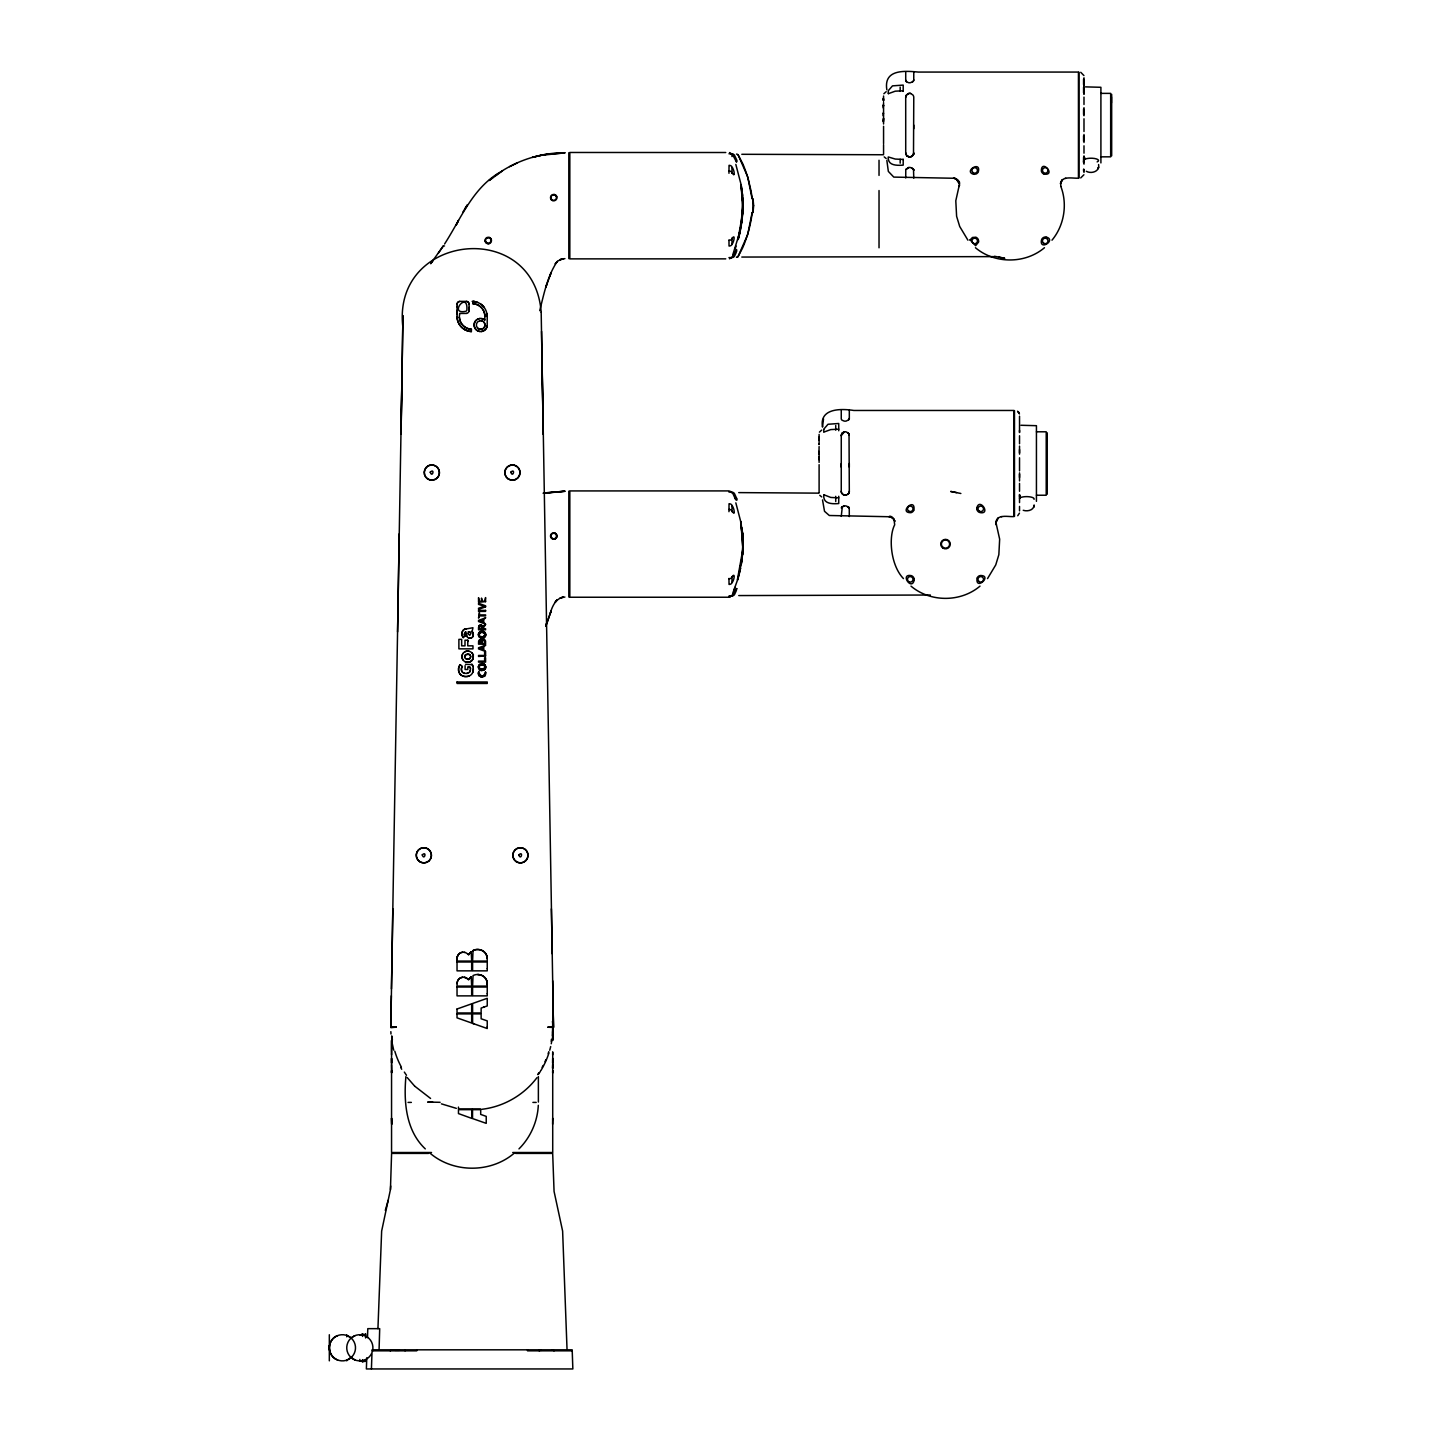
<?xml version="1.0" encoding="UTF-8"?>
<svg xmlns="http://www.w3.org/2000/svg" width="1441" height="1441" viewBox="0 0 1441 1441"><rect width="100%" height="100%" fill="white"/><g stroke="black" fill="none" stroke-linecap="round" stroke-linejoin="round"><path stroke-width="1.5" d="M365.582 1361.133L361.421 1361.313M361.565 1334.258L365.582 1334.582M431.525 1152.512L391.556 1152.512L391.556 1040.492L391.556 1051.876M457.049 306.861L457.085 303.943A3.026 3.008 -34 0 1 459.715 301.385L466.542 301.385A3.044 3.026 -33.7 0 1 469.082 304.051M460.832 977.737A5.692 5.692 -66.7 0 0 458.67 979.304A6.629 6.611 -67.4 0 0 457.427 981.609L457.409 981.645A8.466 8.448 -64.8 0 0 457.049 983.627L457.031 986.112L471.675 986.112L471.225 976.818A9.493 9.493 0 0 0 469.009 979.43L468.217 979.412M457.049 314.39L457.049 306.339M459.373 317.722A12.014 11.978 -69.3 0 1 459.319 317.11L459.679 313.418M466.163 311.184C447.449 315.597 468.505 289.479 466.848 310.427M465.101 665.67L465.101 669.489L467.785 669.489L467.785 666.895L469.532 666.895M465.875 631.879L466.362 634.382A6.845 6.827 0 0 0 466.506 635.283L466.524 635.337A4.395 4.395 0 0 0 466.992 636.508L467.532 637.21A2.99 2.99 0 0 0 468.469 637.859A3.224 3.206 0 0 0 469.19 638.075L470.144 638.147M467.767 640.218L467.767 645.838L472.972 645.838L472.972 648.846L458.886 648.846L458.886 639.372L461.66 639.372L461.66 645.838L464.993 645.838L464.993 640.218L467.767 640.218L467.767 641.623M468.235 633.247L468.235 631.806L469.712 631.933A1.927 1.927 0 0 1 470.991 633.283L469.766 635.409L468.235 633.464A4.827 4.827 0 0 0 468.289 634.094M466.434 301.385A2.99 2.972 -18.8 0 1 469.064 304.087L469.1 310.608A2.9 2.882 0 0 1 466.47 313.363L466.47 313.418M487.238 1026.821L487.238 1028.532L472.594 1023.344L472.594 1013.888L481.132 1013.888L481.132 1018.769L487.238 1020.894L487.238 1026.839M538.376 1076.553L538.376 1102.059M552.714 1051.876L552.714 1152.512L512.744 1152.512M552.714 1040.492L552.714 1034.512M552.696 1031.432L552.696 1039.7L552.714 1028.532L552.624 1035.953L552.678 1032.242M841.256 467.154L841.256 463.516M849.307 467.154L849.307 463.516M879.028 190.536L879.028 247.798M879.028 175.406L879.028 160.257M913.774 128.753L913.774 125.115M552.696 1054.794L552.714 1052.452M742.854 537.907L742.565 554.101L739.071 574.653L740.584 567.952L739.863 571.32M484.969 325.054L484.969 325.018A4.305 4.305 69.7 0 0 483.708 321.955A4.323 4.305 0 0 0 482.339 321.037L479.709 320.803M552.66 1037.898L552.714 1028.532M742.799 537.115L743.052 544.788M390.925 1021.507L390.835 1027.469L396.329 1027.235L390.799 1027.271L391.34 995.803M390.961 1018.103L391.159 1005.224M402.778 326.224L402.94 315.561L401.048 434.281L402.778 326.224C392.582 233.478 533.746 217.897 541.186 312.157M552.624 1124.214L552.714 1118.234L552.678 1119.657M739.071 236.252L742.187 219.392L742.98 202.244L740.584 229.551L732.767 254.841M743.034 542.681L742.854 550.21M392.853 908.803L390.835 1027.469L396.329 1027.145L394.15 1027.217M402.057 369.779L391.448 988.922M397.572 631.951L399.211 533.818M738.17 577.967L742.025 559.18L743.016 542.014M818.902 438.46L818.902 437.181M463.408 637.516L463.227 637.588A5.025 5.007 0 0 1 462.723 636.76L462.363 635.859A7.403 7.385 -58.8 0 1 462.057 633.986L462.075 633.229A5.584 5.566 0 0 1 462.309 631.842A3.963 3.963 0 0 1 463.047 630.438L463.408 630.059A3.729 3.729 0 0 1 464.759 629.267A5.007 4.989 0 0 1 465.587 629.051L472.972 627.736L472.09 631.554M552.605 1068.285L552.714 1064.413L552.624 1068.159M461.426 669.29L461.426 669.002A4.557 4.557 0 0 1 461.66 667.759L461.931 667.147M459.175 672.641A7.709 7.691 -53.2 0 1 458.562 669.867L458.616 668.3A7.115 7.097 -67.4 0 1 458.94 666.931L459.697 665.382A5.098 5.098 0 0 1 460.273 664.661L462.399 666.39A4.683 4.683 0 0 0 461.48 670.137A4.107 4.089 0 0 0 461.696 670.948A3.639 3.621 0 0 0 462.507 672.208M473.296 668.822L473.26 670.245A8.628 8.628 0 0 1 473.098 671.236A7.259 7.259 0 0 1 472.594 672.695L472.792 672.226M742.799 551.056L742.944 548.499L742.565 554.101L742.908 549.363M377.938 1328.656L381.649 1231.082L390.439 1189.582L391.592 1153.412L428.535 1153.412M458.544 669.399L458.562 669.002A7.529 7.511 -67.1 0 1 459.067 666.571M1019.526 477.493L1019.526 474.071M1083.992 139.093L1083.992 135.67M379.073 1349.821L379.704 1328.656L367.797 1328.656L367.473 1337.608M742.908 549.039L741.214 523.587M1019.526 496.695L1019.544 494.677M1083.992 158.294L1083.992 156.276M740.836 521.534L742.89 549.021L737.414 579.66M366.771 1357.764L366.374 1368.95L572.852 1368.95L572.185 1349.821L372.084 1349.821L372.048 1350.829L416.737 1350.829L416.737 1349.821M371.418 1368.95L371.94 1354.072M464.975 952.429A5.62 5.62 0 0 0 464.254 952.285L462.759 952.267A6.448 6.448 0 0 0 460.832 952.717A5.692 5.692 -67 0 0 458.67 954.266A6.647 6.647 -66.2 0 0 457.427 956.572L457.409 956.626A8.394 8.376 -64.5 0 0 457.049 958.607L457.031 961.075L471.675 961.075L471.189 951.817A9.493 9.493 0 0 0 469.009 954.41L468.217 954.374M478.556 627.249L478.538 629.771L485.581 629.771L485.581 628.78L482.825 628.78L485.581 624.529L482.681 626.421L480.213 625.034M484.734 673.577A2.414 2.396 0 0 1 484.248 674.946A2.684 2.666 0 0 0 484.734 673.649L484.752 673.055M742.98 202.244L742.187 219.392L738.17 239.566L739.863 232.92M1019.526 452.96L1019.526 449.538M1083.992 114.559L1083.992 111.137M742.547 195.4L741.214 185.168L743.052 205.685L741.214 226.183M742.817 537.493L742.872 549.003L742.98 546.337M487.22 315.903L487.202 325.594A6.448 6.43 29.1 0 1 481.348 331.502L480.141 331.556A6.485 6.466 44.6 0 1 474.287 326.278A5.89 5.89 0 0 1 474.125 325.648L474.125 324.351A6.448 6.448 -63.6 0 1 479.979 318.497A6.448 6.448 0 0 0 474.143 324.441M479.367 673.127L479.889 674.982M741.214 185.187L742.781 212.511L737.99 239.314L739.665 232.703M914.17 580.039L914.08 578.706M978.619 241.638L978.529 240.305M976.836 508.133L976.926 509.466M469.892 654.844A2.414 2.396 0 0 1 470.667 656.303L469.856 658.573A2.792 2.792 0 0 1 469.118 659.041L466.308 659.077A2.792 2.774 0 0 1 465.227 658.321A2.324 2.324 0 0 1 464.704 657.294L464.686 656.177M484.68 641.533L484.698 643.172C480.051 645.298 482.879 637.318 484.644 641.065M743.034 207.342L742.043 219.284M337.59 1335.627C326.765 1339.265 326.765 1356.323 337.59 1359.98M743.052 205.685L742.745 212.493L742.854 200.569M470.45 669.561L470.396 667.994A5.062 5.062 0 0 0 470.198 667.147L468.955 666.895M482.303 641.731L483.095 640.092M479.241 632.419A3.116 3.116 0 0 0 478.43 634.166L478.412 635.031A3.314 3.296 0 0 0 478.772 636.039L479.096 636.742M329.323 1349.947L329.377 1348.974M390.439 1189.582L390.673 1185.979M472.144 637.426L472.81 636.616A3.422 3.422 0 0 0 473.08 635.985A3.927 3.927 0 0 0 473.242 635.301L473.278 634.328A4.647 4.647 0 0 0 473.08 633.157L472.396 631.879A2.936 2.936 0 0 0 471.928 631.428L472.252 631.104M742.763 551.705L742.854 550.138M464.38 633.644L464.38 634.436A4.845 4.845 0 0 0 464.849 636.147L463.227 637.588M538.304 1105.301C537.529 1121.566 530.504 1137.399 518.976 1148.891M742.565 554.101L742.835 550.606M912.135 168.111L913.162 168.939L910.622 167.57A3.278 1.945 1.9 0 0 908.478 167.588L905.777 169.624L905.723 177.964M553.29 1034.044L552.66 1040.06M1034.134 504.962C1033.972 510.33 1027.415 511.699 1023.236 510.294M819.1 458.886L819.028 456.671L819.028 458.688M478.43 672.785L478.394 673.668A3.783 3.783 0 0 0 478.628 674.82L479.096 675.631M742.583 553.974L742.025 559.18M469.082 310.86L469.118 309.671M886.845 89.864C883.477 69.276 904.047 70.717 918.313 72.068L1078.444 72.068L1078.444 178.162C1073.131 178.666 1061.693 175.298 1060.414 183.709L1062.503 179.657L1060.738 182.214L1060.81 186.411M823.513 418.845L822.523 427.112C819.172 408.055 841.202 408.487 853.847 410.469L1013.978 410.469L1013.978 516.562C1008.682 517.085 997.244 513.716 995.947 522.11L998.055 518.058L995.965 522.651L999.658 539.168L998.847 554.695L995.749 564.908L987.535 578.598M913.702 153.539L913.702 153.575A5.566 4.701 13.5 0 0 913.774 152.836L913.504 154.259L913.774 97.394A5.548 4.665 -10.4 0 0 912.928 94.998L910.622 93.449A3.278 2.612 -2.5 0 0 908.478 93.557L906.317 95.268A5.512 4.665 5.5 0 0 905.705 97.394L905.723 152.8A5.152 4.251 0.5 0 0 907.47 156.006L908.929 156.781A3.278 2.63 2.4 0 0 910.658 156.763L912.351 155.898M842.319 506.692L841.256 516.364M823.91 429.382L823.802 430.229A4.197 0.901 -77.1 0 0 823.784 431.706M888.376 90.981L888.268 91.828A4.197 0.901 -77.2 0 0 888.25 93.305A4.107 1.045 -72.6 0 0 888.358 93.629M841.328 508.025L841.4 507.826M484.734 634.995L483.942 636.364A2.702 2.684 0 0 1 483.149 636.796L480.393 636.526A2.288 2.288 0 0 1 479.709 635.877A2.035 2.035 0 0 1 479.385 635.067A2.414 2.414 0 0 1 479.421 634.112M819.028 438.118L819.028 440.153L819.1 437.92M736.621 250.968L736.549 249.509L732.965 256.066A3.062 3.062 0 0 1 730.173 257.813M485.617 674.334L485.707 673.019A3.963 3.963 0 0 0 485.617 672.389L485.455 671.884M905.867 169.408L908.893 167.498M539.727 310.662C543.977 293.892 547.454 275.807 557.325 261.361L555.145 263.847L558.189 260.785L563.269 258.678L560.099 259.596L564.908 258.623M478.646 640.975L478.538 644.163L485.581 644.163L485.563 641.245M841.418 434.732L841.256 435.812L841.526 434.353A5.242 4.431 4.5 0 1 842.084 433.363L844.444 431.868L841.274 435.416L841.256 491.237A5.44 4.629 -8.5 0 0 842.066 493.705L844.48 495.164A3.26 2.612 2.5 0 0 846.209 495.146L848.515 493.651M1019.526 498.568L1020.354 496.1M888.467 90.495L892.483 85.866L903.201 85.091L903.201 91.377M824.018 428.896L828.017 424.266L838.734 423.492L838.734 430.751M978.565 242.07L975.611 245.727L970.099 239.836M914.098 580.471C911.505 590.99 899.634 573.302 911.342 575.643M976.89 507.7C979.646 497.271 991.516 515.085 979.664 512.528M479.331 666.751A2.288 2.288 0 0 1 479.673 665.742L479.907 665.544A1.999 1.999 0 0 1 480.465 665.094L480.718 664.967A3.08 3.08 0 0 1 481.636 664.715L483.762 665.148A2.18 2.161 0 0 1 484.716 666.535A2.468 2.468 0 0 1 484.734 667.417L483.942 668.714A2.702 2.684 0 0 1 483.149 669.146L480.393 668.876A2.288 2.288 0 0 1 479.709 668.228A2.035 2.035 0 0 1 479.385 667.417A2.414 2.414 0 0 1 479.421 666.462M484.716 667.453L484.302 668.354M737.576 579.984L739.035 574.743M385.305 1210.35L388.223 1200.209M978.403 171.515C980.889 160.383 963.363 171.371 973.576 174.289M913.936 509.934C915.593 496.623 898.085 512.906 910.874 512.672M1041.519 239.836C1039.033 251.382 1056.613 239.963 1046.346 237.081M977.052 578.237C975.287 591.422 993.173 575.121 980.132 575.517M457.391 956.68L457.391 956.644A8.538 8.538 0 0 0 457.049 958.571M1083.902 174.757L1080.732 177.927M1019.453 513.158L1017.742 515.716M549.741 614.695L551.201 611.02L545.725 625.88C550.642 616.352 550.768 600.05 563.269 597.078L560.099 597.997L564.908 597.042M481.636 640.2L481.87 640.128A1.999 1.999 0 0 1 482.195 639.606L482.609 639.264M913.504 154.259L913.63 153.917A5.494 4.647 12.9 0 1 912.982 155.232L912.729 155.52A4.557 3.801 6.7 0 1 911.829 156.276A3.765 3.026 2.9 0 1 910.658 156.745A3.332 2.684 2.7 0 1 910.01 156.835L910.658 156.727A3.675 2.99 3.6 0 0 911.469 156.475M547.022 283.751L545.725 287.479L551.146 272.583L549.741 276.294M545.725 625.88L547.022 622.152M969.955 240.089L972.477 237.459L975.791 237.243M1044.113 174.127C1056.685 175.784 1041.122 158.294 1041.375 171.047M735.126 248.879L736.117 246.105M732.64 593.53L737.81 579.21M823.91 494.965L823.802 495.362A4.197 0.901 77.3 0 0 823.784 496.731A4.143 1.261 74.1 0 0 823.838 497.523C824.702 504.35 833.763 503.936 838.734 503.539L838.734 496.28M734.081 590.035L735.126 587.298M485.473 674.802L484.842 675.811A2.936 2.918 0 0 1 484.356 676.243L483.51 676.694A4.089 4.089 0 0 1 482.303 676.91L481.078 676.82A4.485 4.485 43.2 0 0 481.798 676.91L482.087 676.928M484.428 635.841L484.716 635.067A2.468 2.468 0 0 0 484.716 634.148L484.734 634.346A2.18 2.161 0 0 0 483.762 632.815M472.738 659.239L472.846 659.005A5.512 5.512 0 0 0 473.098 658.249L473.116 658.141A6.07 6.07 0 0 0 473.26 657.132A6.521 6.521 0 0 0 473.116 655.259A6.268 6.268 0 0 1 473.08 658.231A4.737 4.737 0 0 1 472.738 659.239L472.378 659.87A5.116 5.116 0 0 1 470.865 661.365L470.198 661.707A5.17 5.17 -22.7 0 1 469.1 662.085A6.773 6.755 -19.9 0 1 467.226 662.23A6.304 6.304 0 0 1 466.163 662.067L466.109 662.067A6.376 6.358 -21.1 0 0 466.83 662.194A6.539 6.521 0 0 0 469.1 662.085L469.154 662.067A5.584 5.584 -20.1 0 0 469.82 661.869M1083.416 161.176A8.052 2.486 0.1 0 1 1084.172 160.672L1084.821 157.699M464.596 632.797L465.515 631.987M462.903 659.798L462.435 658.843A5.764 5.746 0 0 1 462.219 658.123A6.539 6.521 -61.1 0 1 462.075 656.249A6.016 6.016 0 0 1 462.237 655.151A4.773 4.773 0 0 1 462.597 654.142L463.047 653.403M472.702 659.294L472.342 659.924A5.062 5.062 0 0 1 470.829 661.383M472.486 672.911L472.234 673.361A6.358 6.358 0 0 1 470.18 675.451L469.316 675.901A8.322 8.286 -20.2 0 1 466.506 676.531L465.677 676.55A8.268 8.232 -20.4 0 1 462.525 675.919L461.624 675.415A6.376 6.358 -68.8 0 1 459.697 673.559M468.865 954.681L468.973 954.482A9.078 9.078 0 0 1 469.28 953.978A9.961 9.961 0 0 1 471.171 951.835M731.56 257.489L729.47 258.804M731.56 595.89L729.038 597.24L731.794 595.457L729.038 597.24L569.825 597.24L569.825 490.931L729.038 490.913L731.56 492.282M978.223 171.965L977.989 172.362A4.071 3.873 -45.2 0 1 976.205 173.947L974.008 174.343M1041.699 239.404L1041.933 238.99A4.071 3.873 -45.2 0 1 1043.698 237.405L1044.239 237.207A3.981 3.512 -36.6 0 1 1045.049 237.008L1045.914 237.008M913.756 510.366L913.54 510.78A4.071 3.873 -45.2 0 1 911.757 512.366L911.342 512.528M977.25 577.805L977.466 577.409A4.071 3.873 -45.2 0 1 979.25 575.824L979.664 575.643M462.957 211.989L467.28 204.982L464.921 208.801M732.406 238.089L731.794 239.062A3.026 2.143 0 0 1 729.038 240.323L729.038 240.323M732.406 243.781L731.794 244.772A3.026 2.143 0 0 1 729.038 246.033L728.966 240.035M732.406 576.49L731.794 577.463A3.026 2.143 0 0 1 729.038 578.742L729.038 578.742M444.585 243.979C461.516 217.771 473.224 186.339 502.477 170.867L489.165 180.521L492.696 177.729M459.661 665.454L459.679 665.418A5.26 5.242 -65.1 0 1 460.273 664.679M841.67 507.376L841.526 507.592A5.242 2.774 -3.7 0 1 842.102 506.908L844.444 505.881A3.26 1.945 1.9 0 1 846.173 505.989L848.713 507.34L847.668 506.53M433.327 260.227L430.661 263.721L443.288 245.961L444.512 245.961M443.288 245.961L438.406 253.112M485.131 675.451L484.987 675.649A2.972 2.972 0 0 1 484.356 676.243M478.916 625.916A2.324 2.324 0 0 0 478.664 626.547A2.486 2.486 0 0 1 478.952 625.862L479.421 625.358A1.963 1.963 0 0 1 480.447 625.016L481.024 625.016M1052.002 240.179C1064.197 225.48 1067.691 204.262 1060.828 186.429M536.935 1077.706C523.858 1095.07 503.557 1106.76 481.96 1109.282M883.855 93.755L886.161 91.702M819.407 432.156L821.694 430.12M842.066 433.363L844.03 431.958M484.302 636.003L484.158 636.183A2.774 2.756 0 0 1 482.771 636.886M469.496 672.046L469.262 672.299A4.071 4.071 0 0 1 467.659 673.217A5.674 5.674 -28.6 0 1 466.848 673.397L465.443 673.433M463.245 630.221L463.119 630.365A4.161 4.161 0 0 0 462.309 631.842A5.926 5.926 -62.8 0 0 462.075 633.175M469.856 658.573L470.216 658.177A2.089 2.089 0 0 0 470.577 657.492L470.649 657.15A2.846 2.846 0 0 0 470.667 656.303M482.231 639.552L484.266 639.138L485.491 640.777M847.992 494.191L848.515 493.633A5.548 4.683 14.1 0 0 849.307 491.219L849.037 434.353M841.85 507.142L844.03 506.007M479.259 632.401L479.727 631.987A3.476 3.476 0 0 1 480.303 631.662L480.862 631.464M479.259 664.751L479.727 664.337A3.476 3.476 0 0 1 480.321 664.013L480.628 663.887M479.151 640.038L480.988 639.714A1.855 1.855 0 0 0 479.979 639.624M351.676 1357.062L347.227 1359.98M841.256 410.667L841.256 418.556A5.44 2.9 2.9 0 0 841.994 420.16L844.048 421.042A3.26 1.945 -1.9 0 0 846.191 421.06L848.515 419.907A5.548 2.936 -6.5 0 0 849.325 418.268L849.307 410.451M471.153 976.872L471.189 976.836A9.997 9.997 0 0 0 469.28 978.997A9.078 9.078 0 0 0 468.973 979.502M514.149 1153.25C490.751 1173.172 453.519 1173.172 430.12 1153.25M465.515 664.319L472.216 664.661A7.853 7.853 0 0 1 472.972 666.553L472.99 666.607M738.008 256.678L747.681 234.595L752.166 212.421A103.59 103.59 0 0 1 750.959 220.797L749.104 229.083A134.661 134.661 0 0 1 742.673 247.798L738.008 256.696A3.711 3.711 0 0 1 736.459 257.255L736.513 257.255M1044.455 247.726C1025.199 264.045 994.704 264.045 975.449 247.726M980.006 586.127C960.751 602.446 930.256 602.446 911 586.127M905.723 72.374L905.723 80.156A5.44 2.918 2.7 0 0 906.443 81.759L908.514 82.677A3.26 1.945 -1.9 0 0 910.658 82.623L912.964 81.507A5.548 2.864 -8.8 0 0 913.756 79.921L913.774 72.05M912.459 81.885L912.964 81.471A5.548 2.936 -6.6 0 0 913.774 79.867M351.586 1337.626L355.008 1335.627M824.018 494.821L830.791 497.451L838.734 497.847M495.632 175.424L497.505 174.181M502.405 170.74C521.012 159.05 542.933 152.728 564.908 152.728M843.633 432.138L841.868 433.687L844.03 431.994A3.278 2.63 -2.4 0 1 846.191 431.886L848.497 433.381A5.494 4.629 -10.4 0 1 849.163 434.696L849.253 435.056M472.738 654.178L472.324 653.439A4.431 4.431 0 0 0 471.964 652.971A5.296 5.296 0 0 0 469.118 651.314A6.737 6.737 0 0 0 466.938 651.188A5.422 5.422 0 0 0 465.389 651.566L464.506 651.998A5.098 5.098 0 0 0 462.993 653.475M487.166 958.247A10.483 10.447 71.2 0 0 486.572 955.473A10.285 10.267 65.8 0 1 487.184 958.301L487.238 961.075L472.594 961.075L473.026 950.592A9.258 9.258 0 0 1 476.791 949.511L478.448 949.529A9.421 9.421 0 0 1 486.734 955.419M472.594 950.826L472.954 950.628A9.421 9.421 0 0 1 476.827 949.511L477.097 949.493M487.202 983.537L487.202 983.374A19.544 19.49 67.2 0 1 487.238 984.761L487.238 986.112L472.594 986.112L473.026 975.611A9.421 9.403 0 0 1 476.827 974.53L478.448 974.548M359.98 1335.105L363.078 1335.05M908.082 93.737L906.533 94.98A5.44 4.611 8.4 0 0 905.723 97.412M479.331 634.4A2.288 2.288 0 0 1 479.673 633.374L479.925 633.175A1.999 1.999 0 0 1 480.465 632.725L480.718 632.599M509.556 166.67L516.959 163.049M464.813 651.818L465.335 651.584A6.358 6.358 0 0 1 468.307 651.206A6.07 6.07 0 0 1 469.118 651.296M469.118 659.041L468.253 659.276A4.395 4.377 0 0 1 467.172 659.276L466.596 659.167M390.799 1027.271L392.312 1027.181M484.969 325A4.323 4.305 69.4 0 1 483.744 328.008A4.611 4.611 52.7 0 1 482.303 328.98L479.403 329.124A4.449 4.431 0 0 1 477.619 328.062L477.619 328.044M483.419 1007.277L487.238 1005.944L487.238 998.307L472.594 1003.494L472.594 1012.969L481.132 1012.969L481.132 1008.088L484.194 1007.007M479.907 620.819L482.861 619.81L482.861 622.134L479.475 620.963L480.97 620.459M846.606 495.02L846.209 495.128A3.278 2.63 2.5 0 1 844.048 495.074L842.931 494.479M481.906 329.124L480.664 329.305A4.179 4.179 0 0 1 479.403 329.124A4.323 4.305 0 0 1 479.673 320.803M1065.133 178.378L1065.836 178.27M510.997 465.155L511.033 465.155A7.962 7.781 -86.7 0 1 513.5 465.101L513.897 465.173M543.077 493.218L564.908 491.147M483.762 632.797L481.312 632.419A3.008 2.99 0 0 0 480.465 632.743M544.464 493.218L564.908 491.291L547.022 492.66M1001.369 516.671L1001.927 516.617M480.339 631.644A4.323 4.323 0 0 1 481.474 631.338L481.528 631.32A4.755 4.755 0 0 1 482.555 631.338A4.449 4.431 0 0 1 483.167 631.428L484.716 632.257A2.936 2.936 0 0 1 485.149 632.743L485.671 634.022A3.729 3.711 68.4 0 1 485.689 635.193A3.17 3.17 0 0 1 484.554 637.192A3.657 3.639 0 0 1 483.546 637.751A4.413 4.413 44 0 1 482.411 638.003A4.773 4.755 0 0 1 481.24 637.949A3.314 3.296 0 0 1 480.682 637.805L479.403 637.066A3.008 3.008 0 0 1 478.97 636.562L478.7 636.111M470.288 638.129L470.631 638.093A3.422 3.422 0 0 0 471.279 637.931A2.918 2.918 0 0 0 472.378 637.192A3.224 3.224 0 0 0 473.08 635.985A4.143 4.143 0 0 0 473.224 635.391M467.55 654.07L465.119 655.205A2.63 2.612 0 0 1 465.803 654.574L469.045 654.322A2.864 2.864 0 0 1 469.622 654.628M462.687 952.267L462.723 952.267A6.052 6.034 0 0 0 458.616 954.266A6.286 6.268 -67.4 0 0 457.409 956.644M480.411 640.561L479.403 643.172L481.456 643.172L480.7 640.597M480.015 318.461L481.204 318.461A6.557 6.539 76.1 0 1 484.014 319.362A6.719 6.701 84.1 0 1 484.734 319.848L484.951 315.903M462.831 977.286L464.218 977.304A5.62 5.62 0 0 1 464.975 977.448M466.398 313.436L460.057 313.454M903.201 90.783L895.257 91.179L888.376 93.665M838.734 429.184L830.791 429.58L823.91 432.066A4.179 1.099 -71.3 0 1 823.766 431.76M738.747 595.565L930.364 595.025M548.769 1027.235L553.47 1027.271L552.822 988.058M741.791 257.056L994.38 256.624M553.164 1010.015L553.434 1027.469L547.94 1027.235L553.38 1027.235M728.966 492.083L730.173 491.957A3.062 3.062 0 0 1 732.965 493.705L734.784 497.721M728.966 153.791L731.812 153.773A3.188 3.188 0 0 1 734.442 155.142L736.081 158.6A4.107 1.117 65.7 0 1 736.477 159.735M408.073 1102.419L411.369 1102.401M1100.906 93.377L1110.669 93.377L1110.669 156.835L1100.906 156.835M725.76 152.512L569.825 152.476L569.825 258.876L725.76 258.858M883.513 154.745L741.809 154.295M728.966 171.029L729.038 171.029A3.026 2.143 -0.1 0 1 731.794 172.29L732.406 173.28M1036.439 431.796L1046.22 431.796L1046.22 495.236L1036.439 495.236M730.983 492.174L731.812 492.174A3.188 3.188 0 0 1 734.442 493.543L736.351 497.757M818.866 493.146L738.747 492.606M728.966 509.448L729.038 509.448A3.026 2.143 0 0 1 731.794 510.708L732.406 511.681M479.367 612.713L478.538 618.117L479.475 615.901L485.581 615.901L485.581 614.911L479.475 614.911L479.475 612.713M432.678 1102.059L427.689 1102.077L440.117 1102.311M471.837 1108.958L458.472 1108.958L458.472 1107.084M472.54 1108.958L480.7 1108.958M515.734 1153.412L552.678 1153.412L554.065 1191.383L562.62 1231.082L567.052 1349.821M394.942 1350.325L399.481 1350.325M539.438 1350.325L541.312 1350.325M572.221 1350.829L527.532 1350.829L527.532 1349.821M955.419 178.576C951.492 177.207 960.823 179.981 959.508 183.709L957.4 179.657L954.086 178.27L893.78 177.099L888.34 171.407L886.845 160.365M903.453 578.598C890.412 565.052 888.395 536.881 894.681 524.812L893.996 519.228L890.34 516.761L829.314 515.5L824.522 511.303L822.523 499.919M549.669 1027.235L550.588 1027.235M532.9 1102.401L536.196 1102.419M547.94 1027.145L550.12 1027.163M728.966 257.579L731.812 257.597A3.206 3.206 0 0 0 733.847 256.876A3.062 3.062 0 0 0 734.658 255.832L735.919 253.148A4.269 1.171 -65.7 0 0 736.333 252.013A3.837 0.919 -66.9 0 0 736.549 251.058M484.915 315.417A12.825 12.807 0 0 0 473.314 303.691A11.636 11.636 0 0 0 472.72 303.637L472.918 301.385A13.744 13.744 0 0 1 473.531 301.421A15.239 15.221 0 0 1 474.918 301.619M463.75 329.034L468.469 331.124A15.076 14.986 -0.5 0 0 470.649 331.502A14.14 14.05 0.1 0 0 471.387 331.556L471.423 329.287A12.05 11.996 0 0 1 470.865 329.25A12.753 12.717 -66.9 0 1 459.355 317.182L459.319 317.182M472.144 301.367L472.846 301.385A15.004 15.004 0 0 1 487.094 315.075M465.677 676.55L465.677 676.55A8.304 8.268 -23.5 0 1 462.471 675.883M1085.451 86.874L1100.906 87.289L1100.906 162.923M1021.003 425.275L1036.439 425.689L1036.439 501.324M477.475 949.475L478.016 949.493A10.717 10.699 0 0 1 479.871 949.745A9.222 9.186 66.8 0 1 486.626 955.455M477.475 974.512L478.016 974.53A10.699 10.699 0 0 1 479.871 974.764A9.222 9.204 65.7 0 1 486.626 980.474A10.483 10.465 68.2 0 1 487.184 983.266A18.139 18.103 67.4 0 1 487.238 984.761M903.201 159.447L895.239 159.05L888.268 156.961A4.197 0.919 77.2 0 0 888.232 158.33A4.125 1.207 74.4 0 0 888.34 159.14M482.159 669.308L481.132 669.2M471.297 331.556L471.351 331.556A14.968 14.914 -1.1 0 1 458.256 322.226A15.094 15.04 -65.5 0 1 457.103 317.957A14.104 14.05 -72.6 0 1 457.067 317.218L457.049 312.913M729.524 152.566L731.56 153.881M552.299 1027.253L553.47 1027.361L541.996 357.35M953.474 178.216L954.969 178.432M889.025 516.617L890.97 516.977M467.767 654.07L469.676 654.664A2.63 2.63 0 0 1 470.252 655.259M890.376 516.761L889.061 516.617C892.519 514.167 895.924 524.344 894.717 520.615M736.513 154.097L736.513 154.115A3.711 3.711 0 0 1 738.062 154.691L747.681 176.775L752.166 198.948A103.608 103.608 0 0 0 750.959 190.554L748.347 179.531A135.58 135.58 0 0 0 742.673 163.553L738.008 154.691M481.222 637.949L481.51 637.985A4.935 4.935 41.6 0 0 482.393 638.003A4.017 4.017 43.9 0 0 483.528 637.769A3.242 3.242 72.9 0 0 485.689 635.211A3.765 3.765 67.9 0 0 485.671 634.04M478.412 667.381L478.43 666.517A3.783 3.783 0 0 0 478.412 667.381A3.188 3.17 0 0 0 478.646 668.354L478.97 668.912A3.008 3.008 0 0 0 479.403 669.417L480.682 670.155A3.368 3.368 0 0 0 481.222 670.299L481.51 670.335A4.935 4.935 41.4 0 0 482.393 670.353A4.017 4.017 43.7 0 0 483.528 670.119A3.657 3.639 0 0 0 484.554 669.543A3.17 3.17 0 0 0 485.689 667.543A3.729 3.711 0 0 0 485.671 666.372L485.005 664.931M361.565 1361.331L364.033 1361.673M433.309 465.173L431.85 465.029A7.907 7.727 87.7 0 0 430.409 465.173M482.933 664.787L481.636 664.715A3.062 3.062 0 0 0 480.447 665.094M906.803 155.556L907.398 156.078A3.657 2.936 2.3 0 0 908.929 156.727L909.235 156.817M994.614 256.282L1004.773 258.317L998.865 257.146M960.859 493.488L950.682 491.453L956.59 492.624M481.312 320.749L482.231 321.001M456.329 1108.345L441.414 1103.86M473.621 301.439L477.908 302.502M1080.75 72.302L1083.92 75.562M483.582 631.554L482.771 631.356A4.863 4.863 0 0 0 481.474 631.338M472.594 1023.344L473.819 1023.794M480.375 675.415L482.573 675.847A2.774 2.774 0 0 0 483.816 675.361A2.45 2.45 0 0 1 483.095 675.721M480.574 676.694L479.385 675.955A2.99 2.99 0 0 1 478.952 675.433M462.471 654.43A5.512 5.494 -63.4 0 0 462.237 655.151A6.268 6.268 -65.6 0 0 462.219 658.123A5.134 5.134 0 0 0 462.633 659.276L462.921 659.816A5.134 5.134 0 0 0 464.416 661.329L465.389 661.833M480.447 637.715L480.141 637.57A3.314 3.296 0 0 1 479.565 637.138M480.447 670.065L480.141 669.921A3.188 3.17 0 0 1 479.403 669.417M1086.298 171.263C1091.251 174.181 1100.113 171.479 1098.582 164.508M347.227 1335.627L350.667 1337.626M355.008 1359.98L350.577 1357.062M1043.68 173.947L1043.266 173.713A4.071 3.873 44.8 0 1 1041.681 171.947L1041.519 171.515M976.241 237.423L976.638 237.657A4.071 3.873 44.8 0 1 978.223 239.422L978.403 239.836M979.214 512.348L978.817 512.113A4.071 3.873 44.8 0 1 977.232 510.348L977.052 509.934M911.775 575.824L912.189 576.058A4.071 3.873 44.8 0 1 913.774 577.823L913.954 578.309M485.149 665.094A2.936 2.936 0 0 0 484.716 664.607L483.78 663.995A3.819 3.819 0 0 0 483.167 663.797A4.449 4.449 0 0 0 482.447 663.689A4.755 4.755 0 0 0 481.528 663.689L481.474 663.689A4.863 4.863 0 0 1 482.753 663.707M430.571 1098.456L414.792 1086.226M956.14 178.828L959.49 184.232L955.797 200.767L956.608 216.294L959.706 226.489L967.92 240.179M891.673 517.229L893.96 519.246M730.173 153.557A3.062 3.062 0 0 1 732.965 155.304L736.369 161.824M884.216 156.889L886.161 158.51M819.767 495.308L821.694 496.911M1017.58 411.207L1019.471 413.963M484.969 320.046L484.734 319.848A6.376 6.376 74.1 0 0 484.014 319.362M847.668 432.552L848.497 433.381A5.476 4.611 -10.4 0 1 849.163 434.714M730.677 491.417L731.794 492.714M414.594 1086.046L407.263 1077.616M425.293 1148.891C405.75 1130.537 403.66 1101.645 405.894 1076.553M462.075 671.686L462.957 672.623A4.035 4.017 0 0 0 464.146 673.199L464.182 673.217A5.025 5.025 0 0 0 464.993 673.397A5.422 5.404 -31.4 0 1 464.128 673.217A4.323 4.305 0 0 1 463.336 672.857M471.855 664.085L472.216 664.661A7.421 7.403 0 0 1 472.954 666.535A9.817 9.817 0 0 1 473.278 668.57M732.406 167.588L731.794 166.598A3.026 2.143 0 0 0 729.038 165.337L728.966 173.28M732.406 505.989L731.794 504.998A3.026 2.143 0 0 0 729.038 503.738L728.966 511.681M400.688 1067.439L401.715 1069.258M849.037 507.808L849.163 508.061A5.494 2.864 7.8 0 0 848.461 507.16M459.319 672.875L459.679 673.505A6.466 6.448 -43.5 0 0 461.57 675.379M472.882 632.635L472.774 632.419A3.116 3.116 0 0 0 472.396 631.86M913.774 178.162L913.504 169.39A5.422 2.882 6.5 0 0 912.982 168.687A5.494 2.864 7.8 0 1 913.594 169.66L913.756 170.074M481.762 626.709L479.871 626.277L479.457 628.78L481.888 628.78L481.816 626.835M416.881 858.188L416.899 858.242A7.673 7.457 -82.2 0 0 418.52 860.637M913.504 169.372L913.774 170.308M735.829 164.436L741.124 184.7M735.829 502.837L741.124 523.119M393.699 1050.111L391.934 1042.113M1019.544 423.996L1019.526 416.179M888.376 159.231C889.169 166.003 898.355 165.463 903.201 165.139L903.201 159.249M740.638 521.714L742.98 541.582M883.495 120.287L883.495 118.27L883.567 119.279M849.253 508.277L849.307 516.58M741.016 185.331L743.034 204.028L742.187 191.977L742.727 198.876M486.968 313.688L487.22 316.462M741.791 527.262L742.872 538.195L742.763 536.466M883.567 99.519L883.567 100.942L883.567 96.007M742.944 539.673L742.457 532.99L742.926 539.204M484.897 315.093L484.969 316.462M742.89 538.538L742.475 532.972L743.052 544.086M883.495 105.283L883.567 106.202L883.567 102.563M819.028 443.684L819.1 444.603L819.1 434.407M1083.992 85.415L1083.992 77.778M818.902 459.643L818.902 458.364M329.323 1345.642L329.377 1346.615M390.853 1031.648L390.979 1034.008M552.605 1021.327L552.804 1025.38M541.186 312.211L543.221 434.281L541.564 331.394M552.587 1021.165L552.948 1028.928M487.202 315.705L487.202 315.741A13.293 13.257 71.5 0 0 487.148 315.093M391.574 1064.683L391.736 1071.888M391.718 1036.169L391.988 1044.041L391.754 1037.52M1083.992 91.936L1083.992 94.043L1083.992 86.046M1019.526 430.337L1019.526 432.444L1019.526 424.447M457.049 316.462L457.067 317.308A15.058 14.986 -74.2 0 0 467.064 330.655M551.399 908.821L552.209 953.78M552.696 980.835L552.858 991.3M818.902 451.375L818.938 454.239L819.1 446.566M391.556 1052.452L391.574 1054.794M1111.677 94.385L1111.677 155.826M1111.425 96.907L1111.425 102.959M1111.155 104.797L1111.155 109.822M1111.155 122.593L1111.155 127.619M1111.155 140.407L1111.155 145.415M1111.155 147.775L1111.155 152.8M1083.992 97.105L1083.992 104.491M1083.992 107.697L1083.992 115.748M1083.992 118.774L1083.992 131.527M1083.992 134.463L1083.992 142.515M1083.992 145.811L1083.992 153.178M1083.992 156.114L1083.992 164.166M1083.992 169.336L1083.992 172.452M1083.578 79.039L1083.578 84.569M1083.578 87.307L1083.578 92.836M1083.578 108.958L1083.578 114.487M1083.578 135.724L1083.578 141.254M1083.578 157.375L1083.578 162.905M1083.578 169.209L1083.578 171.191M1078.949 72.23L1078.949 178M1047.229 432.804L1047.229 494.227M1046.977 435.308L1046.977 441.36M1019.526 435.758L1019.526 443.738M1019.526 446.098L1019.526 454.167M1019.526 457.788L1019.526 470.865M1019.526 472.864L1019.526 480.934M1019.526 483.437L1019.526 491.273M1019.526 494.515L1019.526 502.585M1019.526 506.403L1019.526 510.853M1014.482 410.631L1014.482 516.4M900.175 87.09L900.175 91.377M900.175 159.249L900.175 163.139M883.567 108.165L883.567 114.091M883.567 115.964L883.567 123.998M883.567 126.286L883.567 143.65M883.567 144.622L883.567 154.151M835.726 425.491L835.726 430.139M835.726 496.334L835.726 501.54M819.1 454.365L819.1 462.399M819.1 464.686L819.1 492.552M731.974 155.088L731.974 156.529M731.974 167.66L731.974 173.19M731.974 238.179L731.974 243.691M731.974 506.079L731.974 511.591M731.974 576.58L731.974 582.092M728.966 578.435L729.038 584.434A3.026 2.143 0 0 0 731.794 583.173L732.406 582.182A4.395 1.243 -72.9 0 0 733.955 578.237A3.765 1.063 -72.9 0 0 734.027 575.589A4.395 1.243 -72.8 0 0 732.406 576.526M568.817 152.728L568.817 258.623M568.817 491.147L568.817 597.042M539.204 1349.821L539.204 1350.829M485.581 657.744L485.581 662.121L478.538 662.121L478.538 661.131L484.626 661.131L484.626 657.744M469.118 307.401L469.118 308.914M457.049 310.355L457.049 311.652M405.065 1349.821L405.065 1350.829M365.582 1333.664L365.582 1337.968M365.582 1359.602L365.582 1361.439M362.556 1333.664L362.556 1336.419M362.556 1359.638L362.556 1361.943M359.836 1359.457L359.836 1361.097M346.741 1334.744L346.741 1336.834M346.741 1359.782L346.741 1360.844M329.323 1334.744L329.323 1360.844M1019.958 497.829A7.547 2.324 0 0 1 1029.018 496.749A7.547 2.324 0 0 1 1034.044 499.325M1019.544 497.739A8.052 2.486 0 0 1 1020.03 497.505M849.307 418.322A5.548 2.882 -8.6 0 1 848.461 419.907M842.12 493.651A5.44 4.593 -4.5 0 1 841.256 491.219M848.551 507.088A5.476 2.9 6.7 0 1 849.181 508.007M849.325 491.237A5.548 4.683 10.4 0 1 848.479 493.651M736.855 498.298A4.107 1.063 66.1 0 1 736.603 500.225A4.107 1.063 66.1 0 1 734.712 498.046M733.955 512.726A4.395 1.243 72.7 0 1 732.406 511.645M732.406 506.115A4.089 1.153 72.8 0 1 733.919 509.808A4.089 1.153 72.8 0 1 734.027 512.924M556.874 536.646A3.224 3.17 8.2 0 1 551.597 538.43A3.224 3.17 8.2 0 1 552.66 533.026A3.224 3.17 8.2 0 1 556.874 536.646A3.116 3.116 0 0 1 553.974 539.15M553.974 532.918A3.116 3.116 0 0 1 556.802 535.512M390.241 1350.829A3.026 3.026 0 0 1 392.492 1349.821M551.777 1349.821A3.026 3.026 0 0 1 554.028 1350.829M1083.884 159.789A7.547 2.342 0 0 1 1094.512 158.474A7.547 2.342 0 0 1 1097.141 161.914M1083.614 159.591A8.052 2.486 -0.1 0 1 1084.01 159.339M908.478 93.575A3.278 2.63 -2.4 0 1 910.622 93.467M906.587 81.687A5.44 2.846 5 0 1 905.723 80.12M907.326 156.168A5.17 4.377 -9.5 0 1 905.777 152.836M908.929 156.799A3.639 2.99 1.3 0 1 907.38 156.114M911.775 156.258A4.773 3.945 5 0 0 913.144 154.926A5.512 4.647 10.6 0 0 913.612 153.917M736.819 160.113A3.801 0.973 66.1 0 1 736.333 161.734M733.631 174.469A4.539 1.279 72.7 0 1 732.406 173.262M732.406 167.678A4.089 1.153 72.8 0 1 734.045 172.001A4.089 1.153 72.8 0 1 733.703 174.721M732.406 238.125A4.395 1.243 -72.8 0 1 734.027 237.153A4.089 1.153 -72.8 0 1 732.406 243.655M487.995 243.547A3.116 3.116 0 0 1 485.293 241.44M489.021 237.405A3.116 3.116 0 0 1 491.327 239.908M485.077 240.431A3.584 3.242 -41.4 0 0 485.293 241.602L485.581 242.124A3.314 3.08 -25.4 0 0 488.751 243.709M485.095 240.431A2.936 2.594 -49.1 0 1 487.112 237.477M487.148 237.585A3.296 3.206 -38.7 0 1 491.363 239.71A3.296 3.206 -38.7 0 1 488.787 243.781M552.461 200.479A3.116 3.116 0 0 1 550.642 198.137M553.974 194.517A3.116 3.116 0 0 1 556.676 196.606M517.553 862.294A7.889 7.691 72.9 0 0 521.822 862.727A7.98 7.781 68.2 0 0 523.227 862.312A7.835 7.619 82.3 0 0 525.677 860.691A7.583 7.349 82.4 0 0 527.352 858.296L527.37 858.26A7.367 7.151 83.6 0 0 527.388 852.406A7.565 7.403 88.9 0 0 525.785 849.956A7.727 7.547 88.6 0 0 523.335 848.335A7.944 7.763 85.8 0 0 521.93 847.902A7.907 7.727 -88.3 0 0 519.03 847.866A7.781 7.601 -89.2 0 0 517.589 848.299A7.691 7.529 89.2 0 0 515.158 849.902A7.547 7.403 84.9 0 0 513.464 852.37A7.457 7.331 81.9 0 0 512.87 855.27A7.475 7.349 81.4 0 0 515.085 860.673A7.655 7.475 78.2 0 0 517.499 862.276M429.166 860.673A7.457 7.313 -81.5 0 0 431.417 855.288A7.493 7.331 -84.9 0 0 430.787 852.388A7.547 7.367 89.5 0 0 429.184 849.974A7.871 7.691 -86.4 0 0 426.77 848.317A7.944 7.781 -83.8 0 0 425.365 847.884L422.501 847.866A7.799 7.619 88.8 0 0 421.024 848.299A7.637 7.457 -88.7 0 0 418.556 849.902A7.439 7.223 -85.1 0 0 416.863 852.388M429.166 860.655A7.583 7.403 -76 0 1 426.716 862.276A7.817 7.619 -74 0 1 421.006 862.276A7.889 7.691 -76.1 0 1 419.691 861.61L419.619 861.556A7.835 7.637 -78.4 0 1 418.556 860.673M513.933 465.173A8.052 7.871 -87.2 0 1 515.302 465.587A7.799 7.619 -89.9 0 1 517.751 467.208A7.493 7.313 87.2 0 1 519.408 469.676A7.331 7.115 84 0 1 519.985 472.612A7.367 7.133 83.7 0 1 519.372 475.53A7.565 7.331 82.6 0 1 517.715 477.962A7.763 7.547 79.8 0 1 515.284 479.565M515.23 479.583A7.763 7.583 74.6 0 1 513.879 479.997A7.817 7.619 71.1 0 1 509.556 479.565A7.637 7.475 77.2 0 1 507.088 477.944A7.475 7.367 81 0 1 504.836 472.558A7.475 7.349 81.7 0 1 505.467 469.64A7.547 7.403 85.2 0 1 507.124 467.208L507.142 467.172A7.655 7.493 -89.6 0 1 509.574 465.605A7.709 7.547 -87.7 0 1 510.961 465.173M430.355 464.957A7.673 7.493 -72.2 0 0 424.537 474.737A7.673 7.493 -72.2 0 0 434.588 479.511L434.678 479.583A7.601 7.439 -78.4 0 0 437.163 477.962A7.457 7.349 -81 0 0 439.415 472.576A7.511 7.385 -82.5 0 0 438.803 469.658A7.565 7.421 -86 0 0 437.181 467.244A7.709 7.529 85.7 0 0 434.75 465.623A7.745 7.565 84.9 0 0 433.363 465.173M552.624 1024.713A80.57 80.57 0 0 1 552.624 1032.35M551.885 1039.97A80.57 80.57 0 0 1 551.255 1043.77M550.678 1046.544A80.57 80.57 0 0 1 549.723 1050.237M548.913 1052.993A80.57 80.57 0 0 1 540.933 1070.465M540.501 1071.167A80.57 80.57 0 0 1 538.412 1074.356M406.506 1075.274A80.57 80.57 0 0 1 404.345 1072.086M401.409 1067.151A80.57 80.57 0 0 1 394.816 1051.228M392.384 1040.006A80.57 80.57 0 0 1 391.916 1036.169M469.082 631.806A2.486 2.486 0 0 1 469.712 631.933M464.759 629.249A4.647 4.647 0 0 1 465.641 629.051A5.944 5.944 0 0 1 466.308 628.996M462.723 636.76A5.674 5.656 0 0 1 462.453 636.111M466.362 634.382A6.376 6.358 0 0 0 466.524 635.283A4.647 4.647 0 0 0 467.01 636.544M466.362 634.328A8.592 8.574 -61.2 0 1 466.326 633.734M469.532 638.129A3.53 3.53 0 0 1 468.469 637.859M471.279 637.931A3.278 3.26 0 0 1 470.631 638.093M462.057 633.698A9.006 8.988 -62 0 0 462.093 634.544A7.223 7.205 -61.9 0 0 462.381 635.859M463.678 629.807A3.963 3.963 0 0 1 464.867 629.177M464.993 636.436A5.17 5.17 0 0 1 464.362 634.436M473.278 634.598A5.134 5.134 0 0 1 473.242 635.265M473.062 633.103A4.809 4.809 0 0 1 473.278 634.328M464.686 656.357A2.324 2.324 0 0 1 465.119 655.385M464.704 657.294A2.792 2.774 0 0 1 464.632 656.736M470.793 661.401A5.836 5.836 0 0 1 470.18 661.725M466.344 662.085A5.836 5.836 0 0 1 465.659 661.869M473.224 654.376A5.836 5.836 0 0 1 473.441 655.097M472.756 654.214A5.007 5.007 0 0 1 473.134 655.313M471.765 652.755A4.539 4.539 0 0 1 472.252 653.331M466.109 662.067A4.845 4.845 0 0 1 465.101 661.707M469.586 671.938A3.693 3.693 0 0 0 470.198 670.84L470.216 670.804A4.467 4.467 0 0 0 470.396 669.993A4.161 4.161 0 0 1 469.586 672.01M461.696 670.948A4.575 4.557 -75.7 0 1 461.462 669.759M469.28 675.937A8.142 8.124 -25 0 1 466.434 676.531M470.396 668.048A7.511 7.493 0 0 1 470.45 668.804M473.296 669.236A9.799 9.799 0 0 1 473.26 670.191A8.196 8.196 0 0 1 473.08 671.254M459.193 672.695A7.817 7.799 -63.2 0 1 458.562 669.939M459.355 665.958A5.692 5.692 0 0 1 459.643 665.454M467.677 673.199A5.152 5.134 -27.5 0 1 466.794 673.397M484.158 668.534A2.612 2.612 0 0 1 482.915 669.2M483.528 665.021A2.234 2.234 0 0 1 484.644 666.264M485.671 666.39A3.765 3.765 68.3 0 1 485.671 667.561A3.242 3.242 0 0 1 483.528 670.101A4.413 4.413 0 0 1 482.411 670.353A4.773 4.755 44.4 0 1 481.24 670.299M478.466 666.571A3.368 3.368 0 0 1 479.601 664.427M482.555 663.707A4.017 4.017 0 0 1 483.78 664.103M481.348 670.659A3.729 3.711 0 0 1 480.79 670.515M484.194 664.211A3.152 3.152 0 0 1 484.716 664.607M478.736 674.712A3.584 3.584 0 0 1 478.538 673.649M481.312 676.82A4.089 4.089 0 0 1 480.79 676.676M480.646 675.577A2.198 2.198 0 0 1 479.691 674.694M479.709 674.712A2.378 2.378 0 0 1 479.439 674.082M478.376 673.253A3.639 3.639 0 0 1 478.556 672.317M478.574 672.172A2.882 2.864 0 0 1 479.259 671.056M481.546 675.811A3.044 3.044 0 0 1 480.826 675.559M485.599 672.353A4.125 4.125 70.4 0 1 485.707 672.965M479.907 676.351A3.098 3.098 0 0 1 479.385 675.955M481.87 640.128A1.909 1.891 0 0 1 482.195 639.606M482.663 639.228A1.801 1.801 0 0 1 483.203 639.065M483.528 632.671A2.234 2.234 0 0 1 484.644 633.914M478.412 635.031A3.783 3.783 0 0 1 478.412 634.166M484.158 632.005A3.17 3.17 0 0 1 484.68 632.383M481.33 625.088A1.945 1.945 0 0 1 482.375 625.826M457.067 304.051A2.918 2.9 -41.6 0 1 459.769 301.439M471.423 329.25A12.735 12.681 -0.1 0 1 459.445 317.722M460.832 977.737A6.43 6.43 0 0 1 462.777 977.286A6.088 6.07 0 0 0 458.616 979.286A6.304 6.286 -66.8 0 0 457.409 981.681A8.538 8.502 -71 0 0 457.067 983.591M464.795 977.466A6.43 6.43 0 0 1 468.037 979.412M467.677 978.871A5.836 5.836 0 0 1 468.469 979.718M464.218 977.304A6.412 6.412 0 0 1 467.677 978.871M482.303 328.98A4.323 4.305 0 0 0 483.654 328.08A4.287 4.269 70.5 0 0 483.744 322.009M480.033 331.484A6.448 6.448 0 0 1 474.161 325.684M481.222 318.659A6.448 6.448 0 0 1 483.888 319.542M487.184 325.702A6.503 6.485 70.5 0 1 481.942 331.394M481.942 331.448A5.908 5.89 40.4 0 1 481.312 331.538M472.792 303.655A12.753 12.753 0 0 1 484.824 315.093M480.087 303.619A15.149 15.149 0 0 1 484.176 307.365M478.448 974.584A9.421 9.421 0 0 1 486.734 980.456M486.59 980.51A10.285 10.267 66.3 0 1 487.184 983.338M464.056 952.303A6.448 6.448 0 0 1 468.073 954.392M467.677 953.834A5.836 5.836 0 0 1 468.469 954.681M457.031 960.174A24.353 24.299 -67.7 0 1 457.067 958.607M416.881 852.388A7.331 7.097 -83.5 0 0 416.287 855.324A7.457 7.223 -83.4 0 0 416.881 858.188M551.489 1039.159A80.066 80.066 0 0 1 551.183 1041.267M548.787 1051.66A80.066 80.066 0 0 1 548.156 1053.695M545.905 1059.675A80.066 80.066 0 0 1 545.022 1061.675M543.167 1065.475A80.066 80.066 0 0 1 542.158 1067.349M538.844 1072.824A80.066 80.066 0 0 1 537.637 1074.572M457.031 1013.888L457.031 1017.85L471.675 1023.02L471.675 1013.888L457.031 1013.888M457.031 1009.006L457.031 1012.969L471.675 1012.969L471.675 1003.819L457.031 1009.006M457.031 987.031L457.031 995.875L471.675 995.875L471.675 987.031L457.031 987.031M457.031 961.994L457.031 970.856L471.675 970.856L471.675 961.994L457.031 961.994M457.049 681.971L457.049 683.466L487.238 683.466L487.238 681.971L457.049 681.971M485.581 655.907L478.538 656.466L478.538 655.457L484.626 655.457L484.626 652.071L485.581 652.071L485.581 655.907M485.581 601.654L478.538 602.23L478.538 597.691L479.457 601.239L481.492 601.239L481.492 598.105L482.411 601.239L484.644 601.239L485.581 597.583L485.581 601.654M487.238 993.66L487.238 995.875L472.594 995.875L472.594 987.031L487.238 987.031L487.238 993.66M487.238 968.64L487.238 970.856L472.594 970.856L472.594 961.994L487.238 961.994L487.238 968.64M552.714 1070.681L552.696 1072.824L552.714 1070.681M552.714 1058.433L552.678 1063.098L552.714 1058.433M883.387 98.258L883.351 100.059L883.387 98.258M736.729 588.558L736.351 590.414A4.269 1.171 -65.7 0 1 735.901 591.549L734.658 594.25A3.062 3.062 0 0 1 733.847 595.277A3.206 3.206 0 0 1 731.812 595.998L728.966 595.98L730.173 596.214A3.062 3.062 0 0 0 732.965 594.467L736.729 588.558M753.643 205.685L753.031 212.602L753.031 198.75L753.643 205.685M742.025 559.18L741.25 564.35L742.025 559.18M430.229 472.18C432.354 478.502 435.11 467.605 430.229 472.18M422.249 854.891C424.356 861.232 427.112 850.334 422.249 854.891M510.816 472.18C512.924 478.502 515.68 467.605 510.816 472.18M518.814 854.891C520.922 861.232 523.677 850.334 518.814 854.891M1098.528 167.246L1098.222 168.489L1098.528 167.246M959.472 185.132L959.094 186.411L959.472 185.132M1034.08 505.665L1033.701 507.034L1034.08 505.665M458.436 220.563L456.113 225.174L458.454 220.581M556.388 600.771L555.145 602.248L557.325 599.78L556.388 600.771M485.581 617.793L478.538 620.405L478.538 621.521L485.581 624.133L483.762 622.44L483.762 619.504L485.581 617.793M485.581 645.172L478.538 647.784L478.538 648.9L485.581 651.512L483.762 649.819L483.762 646.883L485.581 645.172M485.581 606.841L478.538 609.381L478.538 608.246L484.374 606.319L478.538 604.373L478.538 603.257L485.581 605.814L485.581 606.841M482.861 647.189L479.475 648.342L482.861 649.513L482.861 647.189M535.313 156.673L532.413 157.393L541.15 155.304L535.313 156.673M547.022 154.241L540.393 155.394L564.908 152.872L547.022 154.241M485.581 610.408L478.538 610.408L478.538 611.398L485.581 611.398L485.581 610.408M471.837 1109.66L458.472 1109.66L458.472 1113.587L471.837 1118.414L471.837 1109.66M480.7 1109.66L472.54 1109.66L472.54 1118.558L486.229 1123.35L486.229 1116.379L480.7 1114.415L480.7 1109.66M1018.337 411.856L1019.291 413.297L1018.337 411.856M996.361 524.83L995.983 523.533L996.325 524.812M742.493 533.242L742.187 530.396L742.583 534.215L742.493 533.242M883.387 121.746L883.351 119.945L883.387 121.746M883.387 115.838L883.351 112.974L883.387 115.838M883.387 107.949L883.351 104.941L883.387 107.949M391.682 1124.214L391.556 1118.234L391.682 1124.214M391.592 1063.098L391.556 1058.433L391.592 1063.098M391.556 1070.681L391.574 1072.824L391.556 1070.681M943.153 547.472A4.125 4.125 0 0 0 949.619 544.428A4.125 4.125 0 0 0 943.729 540.357A4.125 4.125 0 0 0 943.153 547.472M942.828 548.012A4.737 4.737 0 0 0 950.231 544.446A4.737 4.737 0 0 0 943.441 539.817A4.737 4.737 0 0 0 942.828 548.012M908.857 511.231A2.774 2.774 0 0 0 913.018 508.835A2.774 2.774 0 0 0 908.857 506.439A2.774 2.774 0 0 0 908.857 511.231M908.677 581.624A2.774 2.774 0 0 0 913 579.57A2.774 2.774 0 0 0 909.073 576.832A2.774 2.774 0 0 0 908.677 581.624M978.997 581.48A2.774 2.774 0 0 0 983.482 579.804A2.774 2.774 0 0 0 979.772 576.742A2.774 2.774 0 0 0 978.997 581.48M979.376 511.231A2.774 2.774 0 0 0 983.519 508.835A2.774 2.774 0 0 0 979.376 506.439A2.774 2.774 0 0 0 979.376 511.231M552.137 538.304A2.774 2.774 0 0 0 556.478 536.25A2.774 2.774 0 0 0 552.533 533.53A2.774 2.774 0 0 0 552.137 538.304M352.379 1358.557A13.095 13.095 0 0 0 372.877 1348.884A13.095 13.095 0 0 0 354.252 1335.951A13.095 13.095 0 0 0 352.379 1358.557M972.945 172.56A2.774 2.774 0 0 0 977.43 170.885A2.774 2.774 0 0 0 973.738 167.84A2.774 2.774 0 0 0 972.945 172.56M973.125 243.205A2.774 2.774 0 0 0 977.466 241.169A2.774 2.774 0 0 0 973.522 238.431A2.774 2.774 0 0 0 973.125 243.205M1043.824 243.331A2.774 2.774 0 0 0 1047.985 240.935A2.774 2.774 0 0 0 1043.824 238.54A2.774 2.774 0 0 0 1043.824 243.331M1043.446 172.56A2.774 2.774 0 0 0 1047.949 170.885A2.774 2.774 0 0 0 1044.239 167.84A2.774 2.774 0 0 0 1043.446 172.56M551.597 200.011A3.224 3.17 8.3 0 0 556.874 198.246A3.224 3.17 8.3 0 0 552.66 194.625A3.224 3.17 8.3 0 0 551.597 200.011M552.137 199.903A2.774 2.774 0 0 0 556.478 197.849A2.774 2.774 0 0 0 552.533 195.111A2.774 2.774 0 0 0 552.137 199.903M486.68 242.7A2.774 2.774 0 0 0 491.003 240.665A2.774 2.774 0 0 0 487.076 237.927A2.774 2.774 0 0 0 486.68 242.7M516.112 861.502A7.547 7.547 0 0 0 527.946 855.918A7.547 7.547 0 0 0 517.193 848.461A7.547 7.547 0 0 0 516.112 861.502M419.547 861.502A7.547 7.547 0 0 0 431.381 855.918A7.547 7.547 0 0 0 420.628 848.461A7.547 7.547 0 0 0 419.547 861.502M508.115 478.79A7.547 7.547 0 0 0 519.949 473.206A7.547 7.547 0 0 0 509.195 465.749A7.547 7.547 0 0 0 508.115 478.79M427.545 478.79A7.547 7.547 0 0 0 439.379 473.206A7.547 7.547 0 0 0 428.625 465.749A7.547 7.547 0 0 0 427.545 478.79M334.96 1358.557A13.095 13.095 0 0 0 355.459 1348.884A13.095 13.095 0 0 0 336.834 1335.951A13.095 13.095 0 0 0 334.96 1358.557"/></g></svg>
